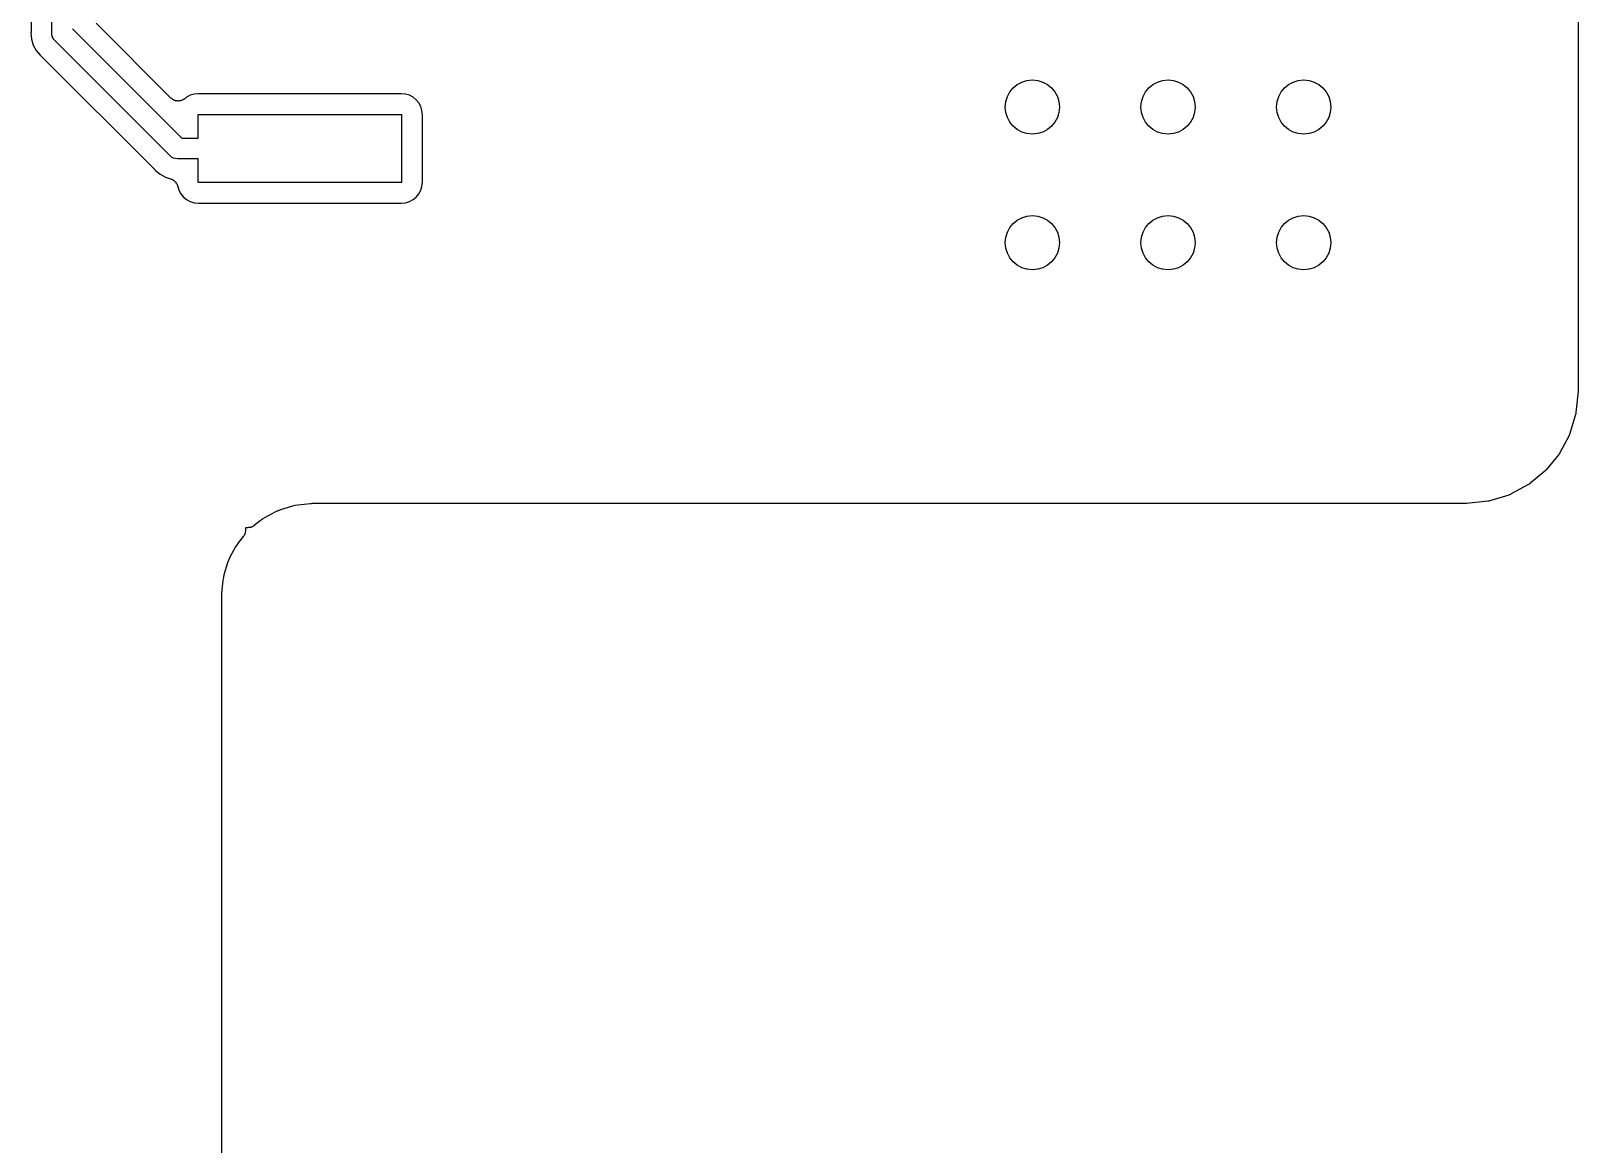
# Model space of a CAD drawing. Extents: x 0.48 to 2.43, y -7.79 to -4.85.
# Drawn here: x 1.985 to 2.434, y -6.5174 to -6.1945 of the extents above; entities that cross this region are included whole.
import ezdxf

# ---------------------------------------------------------------- set-up
doc = ezdxf.new("R2010")
doc.units = 0
doc.header["$MEASUREMENT"] = 0
doc.layers.add('BLACK', color=7, linetype='CONTINUOUS')

msp = doc.modelspace()

# ---------------------------------------------------------------- linework, layer by layer
at = {"layer": 'BLACK', "linetype": 'CONTINUOUS'}
for p, q in [((2.43396, -5.47261), (2.43396, -6.21998)), ((1.991, -6.19493), (1.991, -5.91463)), ((1.985, -5.91836), (1.985, -6.19449)), ((1.98499, -6.19478), (1.98496, -6.19508)), ((1.98496, -6.19508), (1.98513, -6.19684)), ((1.985, -6.19453), (1.98499, -6.19466)), ((1.98499, -6.19466), (1.98499, -6.19478)), ((1.985, -6.19449), (1.985, -6.19453)), ((1.99099, -6.19508), (1.991, -6.19493)), ((1.99103, -6.19555), (1.99099, -6.19508)), ((1.99104, -6.19567), (1.99103, -6.19555)), ((1.99121, -6.19621), (1.99104, -6.19567)), ((1.997, -6.19384), (2.02871, -6.22554)), ((2.02557, -6.21392), (2.00388, -6.19223)), ((1.98513, -6.19684), (1.98564, -6.19854)), ((1.98564, -6.19854), (1.98648, -6.2001)), ((1.98648, -6.2001), (1.9876, -6.20147)), ((1.99121, -6.19623), (1.99121, -6.19621)), ((1.99149, -6.19675), (1.99121, -6.19623)), ((1.99155, -6.19683), (1.99149, -6.19675)), ((1.99187, -6.19721), (1.99155, -6.19683)), ((1.99198, -6.1973), (1.99187, -6.19721)), ((2.02524, -6.23056), (1.99198, -6.1973)), ((1.9876, -6.20147), (1.98783, -6.20166)), ((1.98783, -6.20166), (1.98787, -6.20169)), ((1.98787, -6.20169), (1.98795, -6.20178)), ((1.98795, -6.20178), (1.98805, -6.20186)), ((1.98805, -6.20186), (2.02068, -6.23449)), ((2.02567, -6.21401), (2.02557, -6.21392)), ((2.02577, -6.2141), (2.02567, -6.21401)), ((2.0259, -6.21419), (2.02577, -6.2141)), ((2.02956, -6.21414), (2.02945, -6.21422)), ((2.02959, -6.21412), (2.02956, -6.21414)), ((2.03012, -6.21369), (2.02959, -6.21412)), ((2.03116, -6.21313), (2.03012, -6.21369)), ((2.03229, -6.21279), (2.03116, -6.21313)), ((2.03361, -6.21266), (2.03229, -6.21279)), ((2.09237, -6.21266), (2.03361, -6.21266)), ((2.0937, -6.21279), (2.09237, -6.21266)), ((2.09483, -6.21313), (2.0937, -6.21279)), ((2.09587, -6.21369), (2.09483, -6.21313)), ((2.09678, -6.21444), (2.09587, -6.21369)), ((2.02602, -6.21429), (2.0259, -6.21419)), ((2.02614, -6.21435), (2.02602, -6.21429)), ((2.02625, -6.21443), (2.02614, -6.21435)), ((2.0264, -6.21449), (2.02625, -6.21443)), ((2.02654, -6.21457), (2.0264, -6.21449)), ((2.02667, -6.21461), (2.02654, -6.21457)), ((2.02679, -6.21466), (2.02667, -6.21461)), ((2.02695, -6.21469), (2.02679, -6.21466)), ((2.0271, -6.21474), (2.02695, -6.21469)), ((2.02723, -6.21475), (2.0271, -6.21474)), ((2.02736, -6.21478), (2.02723, -6.21475)), ((2.02752, -6.21478), (2.02736, -6.21478)), ((2.02768, -6.2148), (2.02752, -6.21478)), ((2.02781, -6.21478), (2.02768, -6.2148)), ((2.02795, -6.21479), (2.02781, -6.21478)), ((2.0281, -6.21476), (2.02795, -6.21479)), ((2.02826, -6.21474), (2.0281, -6.21476)), ((2.02839, -6.2147), (2.02826, -6.21474)), ((2.02853, -6.21468), (2.02839, -6.2147)), ((2.02867, -6.21462), (2.02853, -6.21468)), ((2.02882, -6.21458), (2.02867, -6.21462)), ((2.02894, -6.21451), (2.02882, -6.21458)), ((2.02907, -6.21446), (2.02894, -6.21451)), ((2.0292, -6.21438), (2.02907, -6.21446)), ((2.02934, -6.2143), (2.0292, -6.21438)), ((2.02945, -6.21422), (2.02934, -6.2143)), ((2.09753, -6.21535), (2.09678, -6.21444)), ((2.09809, -6.21639), (2.09753, -6.21535)), ((2.09843, -6.21752), (2.09809, -6.21639)), ((2.09856, -6.21885), (2.09843, -6.21752)), ((2.03346, -6.22554), (2.03346, -6.2187)), ((2.03346, -6.2187), (2.09252, -6.2187)), ((2.09252, -6.2187), (2.09252, -6.23839)), ((2.09856, -6.23824), (2.09856, -6.21885)), ((2.43396, -6.21998), (2.43396, -6.29872)), ((2.02871, -6.22554), (2.03346, -6.22554)), ((2.02533, -6.23067), (2.02524, -6.23056)), ((2.02579, -6.23105), (2.02533, -6.23067)), ((2.02631, -6.23133), (2.02579, -6.23105)), ((2.02688, -6.2315), (2.02631, -6.23133)), ((2.02746, -6.23156), (2.02688, -6.2315)), ((2.02688, -6.2315), (2.02688, -6.2315)), ((2.02761, -6.23154), (2.02746, -6.23156)), ((2.03346, -6.23154), (2.02761, -6.23154)), ((2.03346, -6.23839), (2.03346, -6.23154)), ((2.02068, -6.23449), (2.02071, -6.23452)), ((2.02071, -6.23452), (2.02079, -6.23462)), ((2.02079, -6.23462), (2.02088, -6.23471)), ((2.02088, -6.23471), (2.02107, -6.23494)), ((2.02107, -6.23494), (2.02244, -6.23606)), ((2.02244, -6.23606), (2.024, -6.2369)), ((2.024, -6.2369), (2.02549, -6.23735)), ((2.02549, -6.23735), (2.0255, -6.23735)), ((2.0255, -6.23735), (2.0255, -6.23735)), ((2.0255, -6.23735), (2.0255, -6.23735)), ((2.0255, -6.23735), (2.02553, -6.23736)), ((2.02553, -6.23736), (2.02578, -6.23747)), ((2.02578, -6.23747), (2.02604, -6.23758)), ((2.02604, -6.23758), (2.02605, -6.23759)), ((2.02605, -6.23759), (2.02606, -6.23759)), ((2.02606, -6.23759), (2.02629, -6.23775)), ((2.02629, -6.23775), (2.02652, -6.23791)), ((2.02652, -6.23791), (2.02654, -6.23792)), ((2.02654, -6.23792), (2.02655, -6.23792)), ((2.02655, -6.23792), (2.02674, -6.23812)), ((2.02674, -6.23812), (2.02694, -6.23832)), ((2.02694, -6.23832), (2.02695, -6.23833)), ((2.02695, -6.23833), (2.02696, -6.23834)), ((2.02696, -6.23834), (2.02711, -6.23858)), ((2.02711, -6.23858), (2.02726, -6.23881)), ((2.02726, -6.23881), (2.02727, -6.23882)), ((2.02727, -6.23882), (2.02728, -6.23883)), ((2.02728, -6.23883), (2.02738, -6.23909)), ((2.02738, -6.23909), (2.02749, -6.23935)), ((2.02749, -6.23935), (2.02789, -6.24069)), ((2.02789, -6.24069), (2.02845, -6.24174)), ((2.09252, -6.23839), (2.03346, -6.23839)), ((2.09753, -6.24174), (2.09809, -6.24069)), ((2.09809, -6.24069), (2.09843, -6.23956)), ((2.09843, -6.23956), (2.09856, -6.23824)), ((2.02845, -6.24174), (2.0292, -6.24265)), ((2.0292, -6.24265), (2.03012, -6.2434)), ((2.03012, -6.2434), (2.03116, -6.24396)), ((2.03116, -6.24396), (2.03229, -6.2443)), ((2.03229, -6.2443), (2.03361, -6.24443)), ((2.03361, -6.24443), (2.09237, -6.24443)), ((2.09237, -6.24443), (2.0937, -6.2443)), ((2.0937, -6.2443), (2.09483, -6.24396)), ((2.09483, -6.24396), (2.09587, -6.2434)), ((2.09587, -6.2434), (2.09678, -6.24265)), ((2.09678, -6.24265), (2.09753, -6.24174)), ((2.43395, -6.29902), (2.43334, -6.3052)), ((2.43396, -6.29877), (2.43395, -6.29889)), ((2.43395, -6.29889), (2.43395, -6.29902)), ((2.43396, -6.29872), (2.43396, -6.29877)), ((2.43323, -6.30578), (2.43157, -6.31126)), ((2.43328, -6.30551), (2.43323, -6.30578)), ((2.43334, -6.30525), (2.43328, -6.30551)), ((2.43334, -6.3052), (2.43334, -6.3052)), ((2.43334, -6.3052), (2.43334, -6.3052)), ((2.43334, -6.3052), (2.43334, -6.30525)), ((2.43135, -6.3118), (2.42866, -6.31686)), ((2.43145, -6.31155), (2.43135, -6.3118)), ((2.43156, -6.3113), (2.43145, -6.31155)), ((2.43157, -6.31126), (2.43156, -6.3113)), ((2.42834, -6.31734), (2.42472, -6.32178)), ((2.42849, -6.31712), (2.42834, -6.31734)), ((2.42864, -6.31689), (2.42849, -6.31712)), ((2.42866, -6.31686), (2.42864, -6.31689)), ((2.42469, -6.32181), (2.4245, -6.322)), ((2.42472, -6.32178), (2.42469, -6.32181)), ((2.41941, -6.32617), (2.41437, -6.3289)), ((2.41963, -6.32602), (2.41941, -6.32617)), ((2.41986, -6.32587), (2.41963, -6.32602)), ((2.41989, -6.32585), (2.41986, -6.32587)), ((2.4243, -6.3222), (2.41989, -6.32585)), ((2.4245, -6.322), (2.4243, -6.3222)), ((2.40805, -6.33088), (2.40779, -6.33093)), ((2.40832, -6.33083), (2.40805, -6.33088)), ((2.40836, -6.33082), (2.40832, -6.33083)), ((2.41383, -6.32912), (2.40836, -6.33082)), ((2.41408, -6.32902), (2.41383, -6.32912)), ((2.41433, -6.32892), (2.41408, -6.32902)), ((2.41437, -6.3289), (2.41433, -6.32892)), ((2.05595, -6.33399), (2.05273, -6.33573)), ((2.05664, -6.33372), (2.05595, -6.33399)), ((2.05668, -6.3337), (2.05664, -6.33372)), ((2.05664, -6.33372), (2.05664, -6.33372)), ((2.05738, -6.33341), (2.05668, -6.3337)), ((2.06087, -6.33232), (2.05738, -6.33341)), ((2.0616, -6.33218), (2.06087, -6.33232)), ((2.06164, -6.33218), (2.0616, -6.33218)), ((2.0616, -6.33218), (2.0616, -6.33218)), ((2.06239, -6.33202), (2.06164, -6.33218)), ((2.06605, -6.33164), (2.06239, -6.33202)), ((2.06615, -6.33163), (2.06605, -6.33164)), ((2.06626, -6.33163), (2.06615, -6.33163)), ((2.0663, -6.33163), (2.06626, -6.33163)), ((2.06659, -6.3316), (2.0663, -6.33163)), ((2.40132, -6.3316), (2.06659, -6.3316)), ((2.40145, -6.33159), (2.40132, -6.3316)), ((2.40159, -6.33159), (2.40145, -6.33159)), ((2.40163, -6.33158), (2.40159, -6.33159)), ((2.40779, -6.33093), (2.40163, -6.33158)), ((2.0472, -6.33974), (2.04718, -6.33991)), ((2.04723, -6.33958), (2.0472, -6.33974)), ((2.04724, -6.33933), (2.04723, -6.33946)), ((2.04723, -6.33946), (2.04723, -6.33958)), ((2.04726, -6.3386), (2.04724, -6.33873)), ((2.04724, -6.33873), (2.04724, -6.33929)), ((2.04724, -6.33929), (2.04724, -6.33933)), ((2.04739, -6.33858), (2.04726, -6.3386)), ((2.04795, -6.33858), (2.04739, -6.33858)), ((2.04809, -6.33857), (2.04795, -6.33858)), ((2.04822, -6.33857), (2.04809, -6.33857)), ((2.04838, -6.33854), (2.04822, -6.33857)), ((2.04854, -6.33853), (2.04838, -6.33854)), ((2.04867, -6.33849), (2.04854, -6.33853)), ((2.0488, -6.33846), (2.04867, -6.33849)), ((2.04894, -6.3384), (2.0488, -6.33846)), ((2.0491, -6.33836), (2.04894, -6.3384)), ((2.04922, -6.33829), (2.0491, -6.33836)), ((2.04934, -6.33824), (2.04922, -6.33829)), ((2.04947, -6.33816), (2.04934, -6.33824)), ((2.04961, -6.33808), (2.04947, -6.33816)), ((2.04972, -6.338), (2.04961, -6.33808)), ((2.04983, -6.33792), (2.04972, -6.338)), ((2.04986, -6.33789), (2.04983, -6.33792)), ((2.05144, -6.33659), (2.04986, -6.33789)), ((2.05207, -6.33618), (2.05144, -6.33659)), ((2.0521, -6.33616), (2.05207, -6.33618)), ((2.05207, -6.33618), (2.05207, -6.33618)), ((2.05273, -6.33573), (2.0521, -6.33616)), ((2.04435, -6.34413), (2.04263, -6.34736)), ((2.04477, -6.34351), (2.04435, -6.34413)), ((2.04479, -6.34348), (2.04477, -6.34351)), ((2.04477, -6.34351), (2.04477, -6.34351)), ((2.04521, -6.34285), (2.04479, -6.34348)), ((2.04657, -6.34118), (2.04521, -6.34285)), ((2.04664, -6.34108), (2.04657, -6.34118)), ((2.04672, -6.34098), (2.04664, -6.34108)), ((2.0468, -6.34084), (2.04672, -6.34098)), ((2.04689, -6.3407), (2.0468, -6.34084)), ((2.04694, -6.34058), (2.04689, -6.3407)), ((2.047, -6.34047), (2.04694, -6.34058)), ((2.04705, -6.34031), (2.047, -6.34047)), ((2.04712, -6.34016), (2.04705, -6.34031)), ((2.04714, -6.34003), (2.04712, -6.34016)), ((2.04718, -6.33991), (2.04714, -6.34003)), ((2.04203, -6.34878), (2.04098, -6.35229)), ((2.04233, -6.3481), (2.04203, -6.34878)), ((2.04234, -6.34806), (2.04233, -6.3481)), ((2.04233, -6.3481), (2.04233, -6.3481)), ((2.04263, -6.34736), (2.04234, -6.34806)), ((2.04082, -6.35307), (2.04066, -6.3538)), ((2.04083, -6.35303), (2.04082, -6.35307)), ((2.04082, -6.35307), (2.04082, -6.35307)), ((2.04098, -6.35229), (2.04083, -6.35303)), ((2.0403, -6.35756), (2.04026, -6.35792)), ((2.04066, -6.3538), (2.0403, -6.35755)), ((2.0403, -6.35755), (2.0403, -6.35756)), ((2.0403, -6.35756), (2.0403, -6.35756)), ((2.04026, -6.35792), (2.04026, -6.98853))]:
    msp.add_line(p, q, dxfattribs=at)
at = {"layer": 'BLACK'}
for centre in [(2.27559, -6.21654), (2.31496, -6.21654), (2.35433, -6.21654), (2.27559, -6.25591), (2.31496, -6.25591), (2.35433, -6.25591)]:
    msp.add_circle(centre, 0.007874, dxfattribs=at)

doc.saveas('drawing.dxf')
